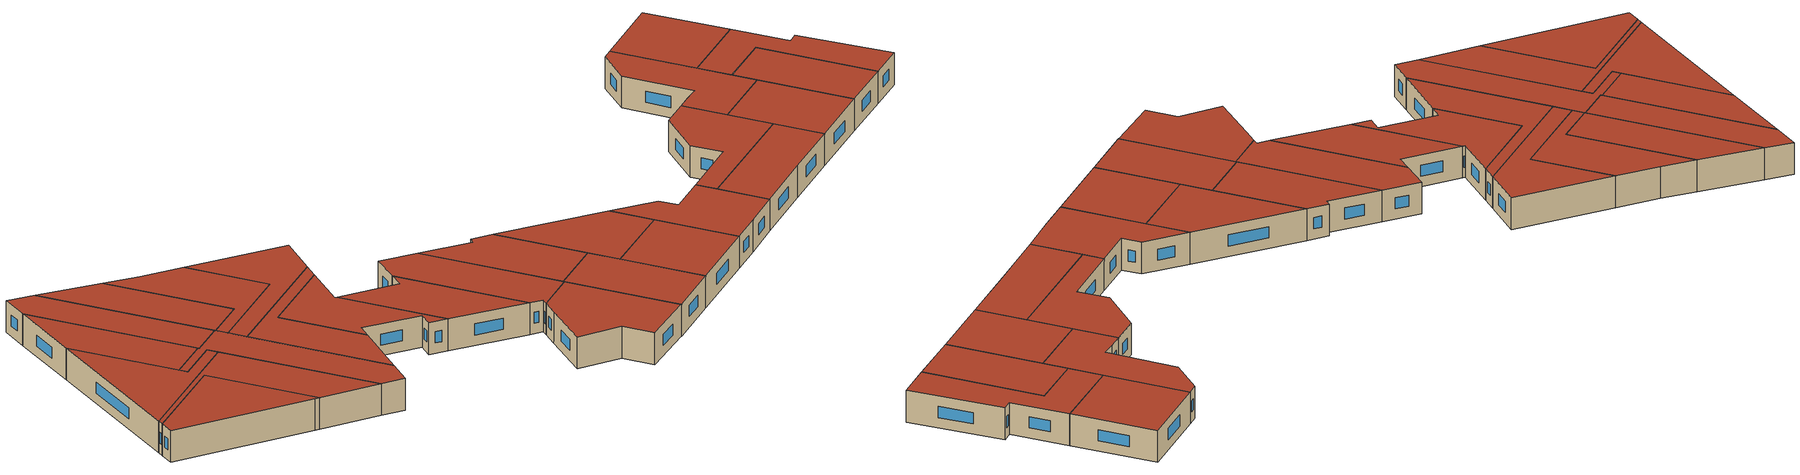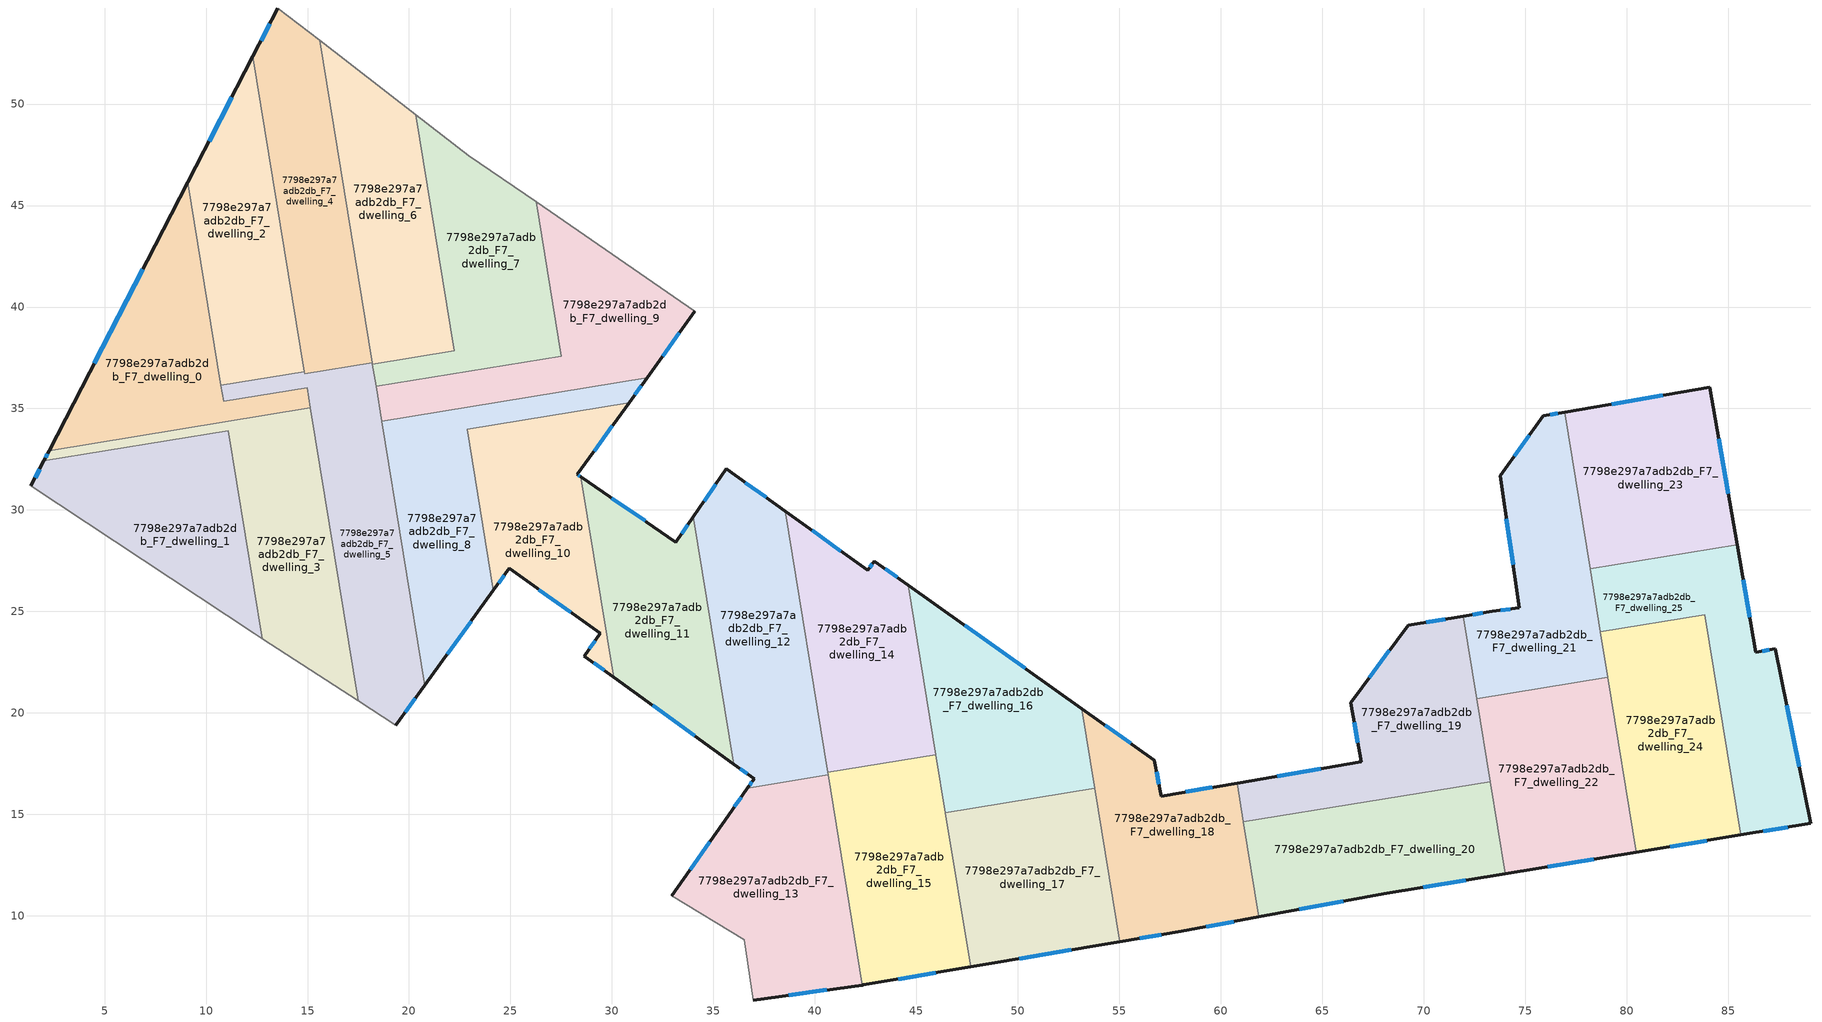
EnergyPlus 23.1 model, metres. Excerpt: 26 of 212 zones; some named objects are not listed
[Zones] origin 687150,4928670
7798e297a7adb2db_F7_dwelling_0
 floor to 7798e297a7adb2db_F6_dwelling_0 (EU_floor_Construction): 9.11,46.15 10.87,35.35 14.98,36.02 15.14,35.03 2.27,32.93 z21
 wall outside (EU_wall_Construction): 9.11,46.15 2.27,32.93 z21:24
 wall to 7798e297a7adb2db_F7_dwelling_5 (EU_wall_Construction): 15.14,35.03 14.98,36.02 10.87,35.35 10.74,36.15 z21:24
 wall to 7798e297a7adb2db_F7_dwelling_3 (EU_wall_Construction): 2.27,32.93 15.14,35.03 z21:24
 wall to 7798e297a7adb2db_F7_dwelling_2 (EU_wall_Construction): 10.74,36.15 9.11,46.15 z21:24
 window (EU_Window_Construction): 6.88,41.85 4.49,37.23 z21.98:23.02
 roof outside (EU_roof_Construction): 15.14,35.03 14.98,36.02 10.87,35.35 9.11,46.15 2.27,32.93 z24
7798e297a7adb2db_F7_dwelling_1
 floor to 7798e297a7adb2db_F6_dwelling_1 (EU_floor_Construction): 11.1,33.9 12.78,23.65 12.4,23.89 1.37,31.19 2,32.41 z21
 wall outside (EU_wall_Construction): 2,32.41 1.37,31.19 z21:24
 wall adiabatic (EU_wall_Construction): 1.37,31.19 12.4,23.89 12.78,23.65 z21:24
 wall to 7798e297a7adb2db_F7_dwelling_3 (EU_wall_Construction): 12.78,23.65 11.1,33.9 2,32.41 z21:24
 window (EU_Window_Construction): 1.8,32.02 1.58,31.59 z21.98:23.02
 roof outside (EU_roof_Construction): 12.78,23.65 11.1,33.9 2,32.41 1.37,31.19 12.4,23.89 z24
7798e297a7adb2db_F7_dwelling_10
 floor to 7798e297a7adb2db_F6_dwelling_10 (EU_floor_Construction): 30.84,35.29 28.29,31.75 28.47,31.63 30.08,21.76 28.63,22.8 29.43,23.91 24.94,27.12 24.16,26.04 22.87,33.99 z21
 wall outside (EU_wall_Construction): 24.16,26.04 24.94,27.12 29.43,23.91 28.63,22.8 30.08,21.76 / 28.47,31.63 28.29,31.75 30.84,35.29 z21:24
 wall to 7798e297a7adb2db_F7_dwelling_8 (EU_wall_Construction): 30.84,35.29 22.87,33.99 24.16,26.04 z21:24
 wall to 7798e297a7adb2db_F7_dwelling_11 (EU_wall_Construction): 30.08,21.76 28.47,31.63 z21:24
 window (EU_Window_Construction): 29.1,22.46 29.61,22.1 / 29.17,23.55 28.89,23.16 / 26.4,26.08 27.97,24.96 / 24.41,26.39 24.69,26.77 / 29.12,32.9 30.01,34.14 / 28.41,31.67 28.35,31.71 z21.98:23.02
 roof outside (EU_roof_Construction): 30.08,21.76 28.47,31.63 28.29,31.75 30.84,35.29 22.87,33.99 24.16,26.04 24.94,27.12 29.43,23.91 28.63,22.8 z24
7798e297a7adb2db_F7_dwelling_11
 floor to 7798e297a7adb2db_F6_dwelling_11 (EU_floor_Construction): 34.02,29.67 36.01,17.48 30.08,21.76 28.47,31.63 33.15,28.41 z21
 wall outside (EU_wall_Construction): 34.02,29.67 33.15,28.41 28.47,31.63 / 30.08,21.76 36.01,17.48 z21:24
 wall to 7798e297a7adb2db_F7_dwelling_12 (EU_wall_Construction): 36.01,17.48 34.02,29.67 z21:24
 window (EU_Window_Construction): 31.63,29.46 29.99,30.58 / 33.74,29.26 33.43,28.82 / 32.01,20.37 34.08,18.87 z21.98:23.02
 roof outside (EU_roof_Construction): 36.01,17.48 34.02,29.67 33.15,28.41 28.47,31.63 30.08,21.76 z24
7798e297a7adb2db_F7_dwelling_12
 floor to 7798e297a7adb2db_F6_dwelling_12 (EU_floor_Construction): 38.54,29.94 40.66,16.94 36.67,16.29 37,16.76 36.01,17.48 34.02,29.67 35.63,32.02 z21
 wall outside (EU_wall_Construction): 38.54,29.94 35.63,32.02 34.02,29.67 / 36.01,17.48 37,16.76 36.67,16.29 z21:24
 wall to 7798e297a7adb2db_F7_dwelling_13 (EU_wall_Construction): 36.67,16.29 40.66,16.94 z21:24
 wall to 7798e297a7adb2db_F7_dwelling_14 (EU_wall_Construction): 40.64,17.06 38.54,29.94 z21:24
 wall to 7798e297a7adb2db_F7_dwelling_15 (EU_wall_Construction): 40.66,16.94 40.64,17.06 z21:24
 window (EU_Window_Construction): 35.11,31.26 34.54,30.44 / 37.59,30.62 36.58,31.35 / 36.9,16.61 36.78,16.45 / 36.33,17.25 36.68,17 z21.98:23.02
 roof outside (EU_roof_Construction): 40.66,16.94 38.54,29.94 35.63,32.02 34.02,29.67 36.01,17.48 37,16.76 36.67,16.29 z24
7798e297a7adb2db_F7_dwelling_13
 floor to 7798e297a7adb2db_F6_dwelling_13 (EU_floor_Construction): 40.66,16.94 42.34,6.59 36.95,5.85 36.51,8.82 32.95,10.98 35.73,14.94 36.67,16.29 z21
 wall outside (EU_wall_Construction): 36.67,16.29 35.73,14.94 32.95,10.98 / 36.95,5.85 42.34,6.59 z21:24
 wall adiabatic (EU_wall_Construction): 32.95,10.98 36.51,8.82 36.95,5.85 z21:24
 wall to 7798e297a7adb2db_F7_dwelling_15 (EU_wall_Construction): 42.34,6.59 40.66,16.94 z21:24
 window (EU_Window_Construction): 34.83,13.66 33.86,12.27 / 36.37,15.85 36.04,15.38 / 38.71,6.09 40.59,6.35 z21.98:23.02
 roof outside (EU_roof_Construction): 42.34,6.59 40.66,16.94 36.67,16.29 35.73,14.94 32.95,10.98 36.51,8.82 36.95,5.85 z24
7798e297a7adb2db_F7_dwelling_14
 floor to 7798e297a7adb2db_F6_dwelling_14 (EU_floor_Construction): 44.6,26.29 45.97,17.93 40.64,17.06 38.54,29.94 42.6,27.02 42.92,27.48 z21
 wall outside (EU_wall_Construction): 44.6,26.29 42.92,27.48 42.6,27.02 38.54,29.94 z21:24
 wall to 7798e297a7adb2db_F7_dwelling_15 (EU_wall_Construction): 40.64,17.06 45.97,17.93 z21:24
 wall to 7798e297a7adb2db_F7_dwelling_16 (EU_wall_Construction): 45.97,17.93 44.6,26.29 z21:24
 window (EU_Window_Construction): 41.28,27.97 39.86,28.99 / 42.82,27.33 42.71,27.17 / 44.06,26.68 43.47,27.09 z21.98:23.02
 roof outside (EU_roof_Construction): 45.97,17.93 44.6,26.29 42.92,27.48 42.6,27.02 38.54,29.94 40.64,17.06 z24
7798e297a7adb2db_F7_dwelling_15
 floor to 7798e297a7adb2db_F6_dwelling_15 (EU_floor_Construction): 45.97,17.93 47.67,7.49 42.39,6.59 42.34,6.59 40.64,17.06 z21
 wall outside (EU_wall_Construction): 42.34,6.59 42.39,6.59 47.67,7.49 z21:24
 wall to 7798e297a7adb2db_F7_dwelling_17 (EU_wall_Construction): 47.67,7.49 46.43,15.08 z21:24
 wall to 7798e297a7adb2db_F7_dwelling_16 (EU_wall_Construction): 46.43,15.08 45.97,17.93 z21:24
 window (EU_Window_Construction): 44.11,6.88 45.95,7.2 z21.98:23.02
 roof outside (EU_roof_Construction): 47.67,7.49 45.97,17.93 40.64,17.06 42.34,6.59 42.39,6.59 z24
7798e297a7adb2db_F7_dwelling_16
 floor to 7798e297a7adb2db_F6_dwelling_16 (EU_floor_Construction): 53.15,20.22 53.79,16.28 46.43,15.08 44.6,26.29 z21
 wall outside (EU_wall_Construction): 53.15,20.22 44.6,26.29 z21:24
 wall to 7798e297a7adb2db_F7_dwelling_17 (EU_wall_Construction): 46.43,15.08 53.79,16.28 z21:24
 wall to 7798e297a7adb2db_F7_dwelling_18 (EU_wall_Construction): 53.79,16.28 53.15,20.22 z21:24
 window (EU_Window_Construction): 50.37,22.19 47.38,24.31 z21.98:23.02
 roof outside (EU_roof_Construction): 53.79,16.28 53.15,20.22 44.6,26.29 46.43,15.08 z24
7798e297a7adb2db_F7_dwelling_17
 floor to 7798e297a7adb2db_F6_dwelling_17 (EU_floor_Construction): 53.79,16.28 55.03,8.73 47.67,7.49 46.43,15.08 z21
 wall outside (EU_wall_Construction): 47.67,7.49 55.03,8.73 z21:24
 wall to 7798e297a7adb2db_F7_dwelling_18 (EU_wall_Construction): 55.03,8.73 53.79,16.28 z21:24
 window (EU_Window_Construction): 50.06,7.89 52.63,8.33 z21.98:23.02
 roof outside (EU_roof_Construction): 55.03,8.73 53.79,16.28 46.43,15.08 47.67,7.49 z24
7798e297a7adb2db_F7_dwelling_18
 floor to 7798e297a7adb2db_F6_dwelling_18 (EU_floor_Construction): 60.8,16.54 61.88,9.95 58.05,9.24 55.03,8.73 53.15,20.22 56.73,17.67 57.06,15.9 z21
 wall outside (EU_wall_Construction): 55.03,8.73 58.05,9.24 61.88,9.95 / 60.8,16.54 57.06,15.9 56.73,17.67 53.15,20.22 z21:24
 wall to 7798e297a7adb2db_F7_dwelling_20 (EU_wall_Construction): 61.88,9.95 61.11,14.63 z21:24
 wall to 7798e297a7adb2db_F7_dwelling_19 (EU_wall_Construction): 61.11,14.63 60.8,16.54 z21:24
 window (EU_Window_Construction): 59.3,9.47 60.63,9.72 / 56.01,8.9 57.07,9.08 / 55.57,18.5 54.32,19.39 / 56.95,16.48 56.84,17.1 / 59.58,16.33 58.28,16.11 z21.98:23.02
 roof outside (EU_roof_Construction): 61.88,9.95 60.8,16.54 57.06,15.9 56.73,17.67 53.15,20.22 55.03,8.73 58.05,9.24 z24
7798e297a7adb2db_F7_dwelling_19
 floor to 7798e297a7adb2db_F6_dwelling_19 (EU_floor_Construction): 71.95,24.77 73.28,16.61 61.11,14.63 60.8,16.54 66.92,17.58 66.4,20.49 69.23,24.32 z21
 wall outside (EU_wall_Construction): 71.95,24.77 69.23,24.32 66.4,20.49 66.92,17.58 60.8,16.54 z21:24
 wall to 7798e297a7adb2db_F7_dwelling_22 (EU_wall_Construction): 73.28,16.61 72.61,20.7 z21:24
 wall to 7798e297a7adb2db_F7_dwelling_20 (EU_wall_Construction): 61.11,14.63 73.28,16.61 z21:24
 wall to 7798e297a7adb2db_F7_dwelling_21 (EU_wall_Construction): 72.61,20.7 71.95,24.77 z21:24
 window (EU_Window_Construction): 71.06,24.62 70.11,24.47 / 64.93,17.24 62.79,16.88 / 66.57,19.55 66.75,18.53 / 68.31,23.08 67.32,21.74 z21.98:23.02
 roof outside (EU_roof_Construction): 73.28,16.61 71.95,24.77 69.23,24.32 66.4,20.49 66.92,17.58 60.8,16.54 61.11,14.63 z24
7798e297a7adb2db_F7_dwelling_2
 floor to 7798e297a7adb2db_F6_dwelling_2 (EU_floor_Construction): 12.31,52.36 14.85,36.82 10.74,36.15 9.11,46.15 z21
 wall outside (EU_wall_Construction): 12.31,52.36 9.11,46.15 z21:24
 wall to 7798e297a7adb2db_F7_dwelling_5 (EU_wall_Construction): 10.74,36.15 14.85,36.82 z21:24
 wall to 7798e297a7adb2db_F7_dwelling_4 (EU_wall_Construction): 14.85,36.82 12.31,52.36 z21:24
 window (EU_Window_Construction): 11.27,50.34 10.15,48.17 z21.98:23.02
 roof outside (EU_roof_Construction): 14.85,36.82 12.31,52.36 9.11,46.15 10.74,36.15 z24
7798e297a7adb2db_F7_dwelling_20
 floor to 7798e297a7adb2db_F6_dwelling_20 (EU_floor_Construction): 73.28,16.61 74.02,12.07 68.03,11.08 61.88,9.95 61.11,14.63 z21
 wall outside (EU_wall_Construction): 61.88,9.95 68.03,11.08 74.02,12.07 z21:24
 wall to 7798e297a7adb2db_F7_dwelling_22 (EU_wall_Construction): 74.02,12.07 73.28,16.61 z21:24
 window (EU_Window_Construction): 63.88,10.32 66.03,10.71 / 69.98,11.4 72.07,11.75 z21.98:23.02
 roof outside (EU_roof_Construction): 74.02,12.07 73.28,16.61 61.11,14.63 61.88,9.95 68.03,11.08 z24
7798e297a7adb2db_F7_dwelling_21
 floor to 7798e297a7adb2db_F6_dwelling_21 (EU_floor_Construction): 76.94,34.82 79.08,21.75 72.61,20.7 71.95,24.77 73.37,25 74.71,25.17 73.76,31.68 75.9,34.64 z21
 wall outside (EU_wall_Construction): 76.94,34.82 75.9,34.64 73.76,31.68 74.71,25.17 73.37,25 71.95,24.77 z21:24
 wall to 7798e297a7adb2db_F7_dwelling_22 (EU_wall_Construction): 72.61,20.7 79.08,21.75 z21:24
 wall to 7798e297a7adb2db_F7_dwelling_23 (EU_wall_Construction): 78.2,27.1 76.94,34.82 z21:24
 wall to 7798e297a7adb2db_F7_dwelling_25 (EU_wall_Construction): 78.71,23.99 78.2,27.1 z21:24
 wall to 7798e297a7adb2db_F7_dwelling_24 (EU_wall_Construction): 79.08,21.75 78.71,23.99 z21:24
 window (EU_Window_Construction): 76.61,34.76 76.24,34.7 / 72.91,24.93 72.41,24.84 / 74.28,25.12 73.81,25.06 / 74.07,29.56 74.4,27.29 / 75.21,33.68 74.46,32.64 z21.98:23.02
 roof outside (EU_roof_Construction): 79.08,21.75 76.94,34.82 75.9,34.64 73.76,31.68 74.71,25.17 73.37,25 71.95,24.77 72.61,20.7 z24
7798e297a7adb2db_F7_dwelling_22
 floor to 7798e297a7adb2db_F6_dwelling_22 (EU_floor_Construction): 79.08,21.75 80.48,13.14 74.02,12.07 72.61,20.7 z21
 wall outside (EU_wall_Construction): 74.02,12.07 80.48,13.14 z21:24
 wall to 7798e297a7adb2db_F7_dwelling_24 (EU_wall_Construction): 80.48,13.14 79.08,21.75 z21:24
 window (EU_Window_Construction): 76.12,12.42 78.38,12.79 z21.98:23.02
 roof outside (EU_roof_Construction): 80.48,13.14 79.08,21.75 72.61,20.7 74.02,12.07 z24
7798e297a7adb2db_F7_dwelling_23
 floor to 7798e297a7adb2db_F6_dwelling_23 (EU_floor_Construction): 84.09,36.04 85.45,28.29 78.2,27.1 76.94,34.82 z21
 wall outside (EU_wall_Construction): 85.45,28.29 84.09,36.04 76.94,34.82 z21:24
 wall to 7798e297a7adb2db_F7_dwelling_25 (EU_wall_Construction): 78.2,27.1 85.45,28.29 z21:24
 window (EU_Window_Construction): 85.01,30.81 84.53,33.52 / 81.77,35.64 79.27,35.22 z21.98:23.02
 roof outside (EU_roof_Construction): 85.45,28.29 84.09,36.04 76.94,34.82 78.2,27.1 z24
7798e297a7adb2db_F7_dwelling_24
 floor to 7798e297a7adb2db_F6_dwelling_24 (EU_floor_Construction): 83.85,24.83 85.62,13.98 80.48,13.14 78.71,23.99 z21
 wall outside (EU_wall_Construction): 80.48,13.14 85.62,13.98 z21:24
 wall to 7798e297a7adb2db_F7_dwelling_25 (EU_wall_Construction): 85.62,13.98 83.85,24.83 78.71,23.99 z21:24
 window (EU_Window_Construction): 82.15,13.41 83.95,13.71 z21.98:23.02
 roof outside (EU_roof_Construction): 85.62,13.98 83.85,24.83 78.71,23.99 80.48,13.14 z24
7798e297a7adb2db_F7_dwelling_25
 floor to 7798e297a7adb2db_F6_dwelling_25 (EU_floor_Construction): 85.45,28.29 86.37,22.98 87.33,23.17 89.06,14.55 85.62,13.98 83.85,24.83 78.71,23.99 78.2,27.1 z21
 wall outside (EU_wall_Construction): 85.62,13.98 89.06,14.55 87.33,23.17 86.37,22.98 85.45,28.29 z21:24
 window (EU_Window_Construction): 86.74,14.17 87.94,14.37 / 86.07,24.71 85.75,26.56 / 87.02,23.11 86.68,23.04 / 88.5,17.36 87.89,20.37 z21.98:23.02
 roof outside (EU_roof_Construction): 89.06,14.55 87.33,23.17 86.37,22.98 85.45,28.29 78.2,27.1 78.71,23.99 83.85,24.83 85.62,13.98 z24
7798e297a7adb2db_F7_dwelling_3
 floor to 7798e297a7adb2db_F6_dwelling_3 (EU_floor_Construction): 15.14,35.03 17.49,20.6 12.78,23.65 11.1,33.9 2,32.41 2.27,32.93 z21
 wall outside (EU_wall_Construction): 2.27,32.93 2,32.41 z21:24
 wall adiabatic (EU_wall_Construction): 12.78,23.65 17.49,20.6 z21:24
 wall to 7798e297a7adb2db_F7_dwelling_5 (EU_wall_Construction): 17.49,20.6 15.14,35.03 z21:24
 window (EU_Window_Construction): 2.18,32.76 2.09,32.58 z21.98:23.02
 roof outside (EU_roof_Construction): 17.49,20.6 15.14,35.03 2.27,32.93 2,32.41 11.1,33.9 12.78,23.65 z24
7798e297a7adb2db_F7_dwelling_4
 floor to 7798e297a7adb2db_F6_dwelling_4 (EU_floor_Construction): 15.6,53.14 18.19,37.24 14.87,36.7 12.31,52.36 13.54,54.73 z21
 wall outside (EU_wall_Construction): 13.54,54.73 12.31,52.36 z21:24
 wall adiabatic (EU_wall_Construction): 15.6,53.14 13.54,54.73 z21:24
 wall to 7798e297a7adb2db_F7_dwelling_5 (EU_wall_Construction): 14.85,36.82 14.87,36.7 18.19,37.24 z21:24
 wall to 7798e297a7adb2db_F7_dwelling_6 (EU_wall_Construction): 18.19,37.24 15.6,53.14 z21:24
 window (EU_Window_Construction): 13.14,53.96 12.71,53.13 z21.98:23.02
 roof outside (EU_roof_Construction): 18.19,37.24 15.6,53.14 13.54,54.73 12.31,52.36 14.87,36.7 z24
7798e297a7adb2db_F7_dwelling_5
 floor to 7798e297a7adb2db_F6_dwelling_5 (EU_floor_Construction): 18.19,37.24 20.78,21.36 19.35,19.39 17.49,20.6 14.98,36.02 10.87,35.35 10.74,36.15 14.85,36.82 14.87,36.7 z21
 wall outside (EU_wall_Construction): 19.35,19.39 20.78,21.36 z21:24
 wall adiabatic (EU_wall_Construction): 17.49,20.6 19.35,19.39 z21:24
 wall to 7798e297a7adb2db_F7_dwelling_8 (EU_wall_Construction): 20.78,21.36 18.66,34.38 z21:24
 wall to 7798e297a7adb2db_F7_dwelling_7 (EU_wall_Construction): 18.38,36.08 18.2,37.18 z21:24
 wall to 7798e297a7adb2db_F7_dwelling_9 (EU_wall_Construction): 18.65,34.38 18.38,36.08 z21:24
 wall to 7798e297a7adb2db_F7_dwelling_6 (EU_wall_Construction): 18.2,37.18 18.19,37.24 z21:24
 window (EU_Window_Construction): 19.82,20.03 20.31,20.72 z21.98:23.02
 roof outside (EU_roof_Construction): 19.35,19.39 20.78,21.36 18.19,37.24 14.87,36.7 14.85,36.82 10.74,36.15 10.87,35.35 14.98,36.02 17.49,20.6 z24
7798e297a7adb2db_F7_dwelling_6
 floor to 7798e297a7adb2db_F6_dwelling_6 (EU_floor_Construction): 20.34,49.47 22.24,37.84 18.2,37.18 15.6,53.14 z21
 wall to 7798e297a7adb2db_F7_dwelling_7 (EU_wall_Construction): 18.2,37.18 22.24,37.84 20.34,49.47 z21:24
 wall adiabatic (EU_wall_Construction): 20.34,49.47 15.6,53.14 z21:24
 roof outside (EU_roof_Construction): 22.24,37.84 20.34,49.47 15.6,53.14 18.2,37.18 z24
7798e297a7adb2db_F7_dwelling_7
 floor to 7798e297a7adb2db_F6_dwelling_7 (EU_floor_Construction): 26.26,45.17 27.5,37.57 18.38,36.08 18.2,37.18 22.24,37.84 20.34,49.47 22.95,47.45 z21
 wall adiabatic (EU_wall_Construction): 26.26,45.17 22.95,47.45 20.34,49.47 z21:24
 wall to 7798e297a7adb2db_F7_dwelling_9 (EU_wall_Construction): 18.38,36.08 27.5,37.57 26.26,45.17 z21:24
 roof outside (EU_roof_Construction): 27.5,37.57 26.26,45.17 22.95,47.45 20.34,49.47 22.24,37.84 18.2,37.18 18.38,36.08 z24
7798e297a7adb2db_F7_dwelling_8
 floor to 7798e297a7adb2db_F6_dwelling_8 (EU_floor_Construction): 31.73,36.51 30.84,35.29 22.87,33.99 24.16,26.04 20.78,21.36 18.66,34.38 z21
 wall outside (EU_wall_Construction): 20.78,21.36 24.16,26.04 / 30.84,35.29 31.73,36.51 z21:24
 wall to 7798e297a7adb2db_F7_dwelling_9 (EU_wall_Construction): 31.73,36.51 18.66,34.38 z21:24
 window (EU_Window_Construction): 21.88,22.89 23.06,24.52 / 31.13,35.69 31.44,36.11 z21.98:23.02
 roof outside (EU_roof_Construction): 24.16,26.04 22.87,33.99 30.84,35.29 31.73,36.51 18.66,34.38 20.78,21.36 z24
7798e297a7adb2db_F7_dwelling_9
 floor to 7798e297a7adb2db_F6_dwelling_9 (EU_floor_Construction): 34.09,39.78 31.73,36.51 18.66,34.38 18.38,36.08 27.5,37.57 26.26,45.17 z21
 wall outside (EU_wall_Construction): 31.73,36.51 34.09,39.78 z21:24
 wall adiabatic (EU_wall_Construction): 34.09,39.78 26.26,45.17 z21:24
 window (EU_Window_Construction): 32.5,37.58 33.32,38.72 z21.98:23.02
 roof outside (EU_roof_Construction): 31.73,36.51 34.09,39.78 26.26,45.17 27.5,37.57 18.38,36.08 18.66,34.38 z24
[Building]
EU S2 Campaign: North Axis=0; Terrain=City; Solar Distribution=FullExterior
[Site:Location]
Bologna: Latitude=44.5; Longitude=11.25; Time Zone=1; Elevation=37
[SizingPeriod:WeatherFileDays]
AnnualSizingPeriod: Begin Month=1; Begin Day of Month=1; End Month=12; End Day of Month=31; Day of Week for Start Day=Monday; Use Weather File Daylight Saving Period=No; Use Weather File Rain and Snow Indicators=No
[MATERIAL]
EU_InternalMass_Material: Roughness=MediumRough; Thickness=0.1; Conductivity=1; Density=1800; Specific Heat=900; Thermal Absorptance=0.9; Solar Absorptance=0.7; Visible Absorptance=0.7
[MATERIAL:NOMASS] Roughness=MediumRough; Thermal Absorptance=0.9; Solar Absorptance=0.7; Visible Absorptance=0.7
Name | Thermal Resistance
EU_wall_NoMass | 0.905828
EU_roof_NoMass | 0.37593
EU_floor_NoMass | 0.67114
[WINDOWMATERIAL:SIMPLEGLAZINGSYSTEM]
EU_Window_SimpleGlazing: UFactor=4.52486; Solar Heat Gain Coefficient=0.85; Visible Transmittance=0.85
[CONSTRUCTION]
EU_wall_Construction: EU_wall_NoMass
EU_roof_Construction: EU_roof_NoMass
EU_floor_Construction: EU_floor_NoMass
EU_Window_Construction: EU_Window_SimpleGlazing
EU_InternalMass_Construction: EU_InternalMass_Material
[ZONE] Type=1; Multiplier=1; Ceiling Height=autocalculate; Floor Area=autocalculate; Part of Total Floor Area=Yes
Name | Volume
7798e297a7adb2db_F7_dwelling_0 | 171.705
7798e297a7adb2db_F7_dwelling_1 | 171.684
7798e297a7adb2db_F7_dwelling_10 | 154.889
7798e297a7adb2db_F7_dwelling_11 | 160.055
7798e297a7adb2db_F7_dwelling_12 | 194.332
7798e297a7adb2db_F7_dwelling_13 | 194.312
7798e297a7adb2db_F7_dwelling_14 | 171.704
7798e297a7adb2db_F7_dwelling_15 | 171.732
7798e297a7adb2db_F7_dwelling_16 | 171.686
7798e297a7adb2db_F7_dwelling_17 | 171.685
7798e297a7adb2db_F7_dwelling_18; 7798e297a7adb2db_F7_dwelling_6 | 171.702
7798e297a7adb2db_F7_dwelling_19 | 171.669
7798e297a7adb2db_F7_dwelling_2 | 161.619
7798e297a7adb2db_F7_dwelling_20; 7798e297a7adb2db_F7_dwelling_25 | 171.698
7798e297a7adb2db_F7_dwelling_21 | 171.691
7798e297a7adb2db_F7_dwelling_22 | 171.687
7798e297a7adb2db_F7_dwelling_23 | 171.689
7798e297a7adb2db_F7_dwelling_24 | 171.694
7798e297a7adb2db_F7_dwelling_3 | 171.69
7798e297a7adb2db_F7_dwelling_4 | 171.712
7798e297a7adb2db_F7_dwelling_5 | 181.769
7798e297a7adb2db_F7_dwelling_7 | 171.71
7798e297a7adb2db_F7_dwelling_8 | 164.506
7798e297a7adb2db_F7_dwelling_9 | 162.031
[INTERNALMASS] Construction=EU_InternalMass_Construction
Name | Zone or ZoneList | Surface Area
7798e297a7adb2db_F7_dwelling_0_EU_InternalMass | 7798e297a7adb2db_F7_dwelling_0 | 57.2343
7798e297a7adb2db_F7_dwelling_1_EU_InternalMass | 7798e297a7adb2db_F7_dwelling_1 | 57.2261
7798e297a7adb2db_F7_dwelling_2_EU_InternalMass | 7798e297a7adb2db_F7_dwelling_2 | 53.875
7798e297a7adb2db_F7_dwelling_3_EU_InternalMass | 7798e297a7adb2db_F7_dwelling_3 | 57.2297
7798e297a7adb2db_F7_dwelling_4_EU_InternalMass | 7798e297a7adb2db_F7_dwelling_4 | 57.2371
7798e297a7adb2db_F7_dwelling_5_EU_InternalMass | 7798e297a7adb2db_F7_dwelling_5 | 60.5898
7798e297a7adb2db_F7_dwelling_6_EU_InternalMass | 7798e297a7adb2db_F7_dwelling_6 | 57.2334
7798e297a7adb2db_F7_dwelling_7_EU_InternalMass | 7798e297a7adb2db_F7_dwelling_7 | 57.2359
7798e297a7adb2db_F7_dwelling_8_EU_InternalMass | 7798e297a7adb2db_F7_dwelling_8 | 54.8328
7798e297a7adb2db_F7_dwelling_9_EU_InternalMass | 7798e297a7adb2db_F7_dwelling_9 | 54.0142
7798e297a7adb2db_F7_dwelling_10_EU_InternalMass | 7798e297a7adb2db_F7_dwelling_10 | 51.6323
7798e297a7adb2db_F7_dwelling_11_EU_InternalMass | 7798e297a7adb2db_F7_dwelling_11 | 53.3518
7798e297a7adb2db_F7_dwelling_12_EU_InternalMass | 7798e297a7adb2db_F7_dwelling_12 | 64.7769
7798e297a7adb2db_F7_dwelling_13_EU_InternalMass | 7798e297a7adb2db_F7_dwelling_13 | 64.7711
7798e297a7adb2db_F7_dwelling_14_EU_InternalMass | 7798e297a7adb2db_F7_dwelling_14 | 57.2332
7798e297a7adb2db_F7_dwelling_15_EU_InternalMass | 7798e297a7adb2db_F7_dwelling_15 | 57.2431
7798e297a7adb2db_F7_dwelling_16_EU_InternalMass | 7798e297a7adb2db_F7_dwelling_16 | 57.229
7798e297a7adb2db_F7_dwelling_17_EU_InternalMass | 7798e297a7adb2db_F7_dwelling_17 | 57.2294
7798e297a7adb2db_F7_dwelling_18_EU_InternalMass | 7798e297a7adb2db_F7_dwelling_18 | 57.234
7798e297a7adb2db_F7_dwelling_19_EU_InternalMass | 7798e297a7adb2db_F7_dwelling_19 | 57.2222
7798e297a7adb2db_F7_dwelling_20_EU_InternalMass | 7798e297a7adb2db_F7_dwelling_20 | 57.2316
7798e297a7adb2db_F7_dwelling_21_EU_InternalMass | 7798e297a7adb2db_F7_dwelling_21 | 57.2338
7798e297a7adb2db_F7_dwelling_22_EU_InternalMass | 7798e297a7adb2db_F7_dwelling_22 | 57.2297
7798e297a7adb2db_F7_dwelling_23_EU_InternalMass | 7798e297a7adb2db_F7_dwelling_23 | 57.2315
7798e297a7adb2db_F7_dwelling_24_EU_InternalMass | 7798e297a7adb2db_F7_dwelling_24 | 57.2332
7798e297a7adb2db_F7_dwelling_25_EU_InternalMass | 7798e297a7adb2db_F7_dwelling_25 | 57.2322
[OTHEREQUIPMENT] Fuel Type=Electricity; Design Level Calculation Method=Watts/Area; Power per Zone Floor Area=1; Fraction Latent=0; Fraction Radiant=0; Fraction Lost=0; Carbon Dioxide Generation Rate=0; EndUse Subcategory=EU_Step8_InternalGains
Name | Zone or ZoneList or Space or SpaceList | Schedule
EU_Step8_InternalGain_7798e297a7adb2db_F7_dwelling_0_f000 | 7798e297a7adb2db_F7_dwelling_0 | EU_Step8_GainSchedule_7798e297a7adb2db_F7_dwelling_0_f000
EU_Step8_InternalGain_7798e297a7adb2db_F7_dwelling_1_f000 | 7798e297a7adb2db_F7_dwelling_1 | EU_Step8_GainSchedule_7798e297a7adb2db_F7_dwelling_1_f000
EU_Step8_InternalGain_7798e297a7adb2db_F7_dwelling_2_f000 | 7798e297a7adb2db_F7_dwelling_2 | EU_Step8_GainSchedule_7798e297a7adb2db_F7_dwelling_2_f000
EU_Step8_InternalGain_7798e297a7adb2db_F7_dwelling_3_f000 | 7798e297a7adb2db_F7_dwelling_3 | EU_Step8_GainSchedule_7798e297a7adb2db_F7_dwelling_3_f000
EU_Step8_InternalGain_7798e297a7adb2db_F7_dwelling_4_f000 | 7798e297a7adb2db_F7_dwelling_4 | EU_Step8_GainSchedule_7798e297a7adb2db_F7_dwelling_4_f000
EU_Step8_InternalGain_7798e297a7adb2db_F7_dwelling_5_f000 | 7798e297a7adb2db_F7_dwelling_5 | EU_Step8_GainSchedule_7798e297a7adb2db_F7_dwelling_5_f000
EU_Step8_InternalGain_7798e297a7adb2db_F7_dwelling_6_f000 | 7798e297a7adb2db_F7_dwelling_6 | EU_Step8_GainSchedule_7798e297a7adb2db_F7_dwelling_6_f000
EU_Step8_InternalGain_7798e297a7adb2db_F7_dwelling_7_f000 | 7798e297a7adb2db_F7_dwelling_7 | EU_Step8_GainSchedule_7798e297a7adb2db_F7_dwelling_7_f000
EU_Step8_InternalGain_7798e297a7adb2db_F7_dwelling_8_f000 | 7798e297a7adb2db_F7_dwelling_8 | EU_Step8_GainSchedule_7798e297a7adb2db_F7_dwelling_8_f000
EU_Step8_InternalGain_7798e297a7adb2db_F7_dwelling_9_f000 | 7798e297a7adb2db_F7_dwelling_9 | EU_Step8_GainSchedule_7798e297a7adb2db_F7_dwelling_9_f000
EU_Step8_InternalGain_7798e297a7adb2db_F7_dwelling_10_f000 | 7798e297a7adb2db_F7_dwelling_10 | EU_Step8_GainSchedule_7798e297a7adb2db_F7_dwelling_10_f000
EU_Step8_InternalGain_7798e297a7adb2db_F7_dwelling_11_f000 | 7798e297a7adb2db_F7_dwelling_11 | EU_Step8_GainSchedule_7798e297a7adb2db_F7_dwelling_11_f000
EU_Step8_InternalGain_7798e297a7adb2db_F7_dwelling_12_f000 | 7798e297a7adb2db_F7_dwelling_12 | EU_Step8_GainSchedule_7798e297a7adb2db_F7_dwelling_12_f000
EU_Step8_InternalGain_7798e297a7adb2db_F7_dwelling_13_f000 | 7798e297a7adb2db_F7_dwelling_13 | EU_Step8_GainSchedule_7798e297a7adb2db_F7_dwelling_13_f000
EU_Step8_InternalGain_7798e297a7adb2db_F7_dwelling_14_f000 | 7798e297a7adb2db_F7_dwelling_14 | EU_Step8_GainSchedule_7798e297a7adb2db_F7_dwelling_14_f000
EU_Step8_InternalGain_7798e297a7adb2db_F7_dwelling_15_f000 | 7798e297a7adb2db_F7_dwelling_15 | EU_Step8_GainSchedule_7798e297a7adb2db_F7_dwelling_15_f000
EU_Step8_InternalGain_7798e297a7adb2db_F7_dwelling_16_f000 | 7798e297a7adb2db_F7_dwelling_16 | EU_Step8_GainSchedule_7798e297a7adb2db_F7_dwelling_16_f000
EU_Step8_InternalGain_7798e297a7adb2db_F7_dwelling_17_f000 | 7798e297a7adb2db_F7_dwelling_17 | EU_Step8_GainSchedule_7798e297a7adb2db_F7_dwelling_17_f000
EU_Step8_InternalGain_7798e297a7adb2db_F7_dwelling_18_f000 | 7798e297a7adb2db_F7_dwelling_18 | EU_Step8_GainSchedule_7798e297a7adb2db_F7_dwelling_18_f000
EU_Step8_InternalGain_7798e297a7adb2db_F7_dwelling_19_f000 | 7798e297a7adb2db_F7_dwelling_19 | EU_Step8_GainSchedule_7798e297a7adb2db_F7_dwelling_19_f000
EU_Step8_InternalGain_7798e297a7adb2db_F7_dwelling_20_f000 | 7798e297a7adb2db_F7_dwelling_20 | EU_Step8_GainSchedule_7798e297a7adb2db_F7_dwelling_20_f000
EU_Step8_InternalGain_7798e297a7adb2db_F7_dwelling_21_f000 | 7798e297a7adb2db_F7_dwelling_21 | EU_Step8_GainSchedule_7798e297a7adb2db_F7_dwelling_21_f000
EU_Step8_InternalGain_7798e297a7adb2db_F7_dwelling_22_f000 | 7798e297a7adb2db_F7_dwelling_22 | EU_Step8_GainSchedule_7798e297a7adb2db_F7_dwelling_22_f000
EU_Step8_InternalGain_7798e297a7adb2db_F7_dwelling_23_f000 | 7798e297a7adb2db_F7_dwelling_23 | EU_Step8_GainSchedule_7798e297a7adb2db_F7_dwelling_23_f000
EU_Step8_InternalGain_7798e297a7adb2db_F7_dwelling_24_f000 | 7798e297a7adb2db_F7_dwelling_24 | EU_Step8_GainSchedule_7798e297a7adb2db_F7_dwelling_24_f000
EU_Step8_InternalGain_7798e297a7adb2db_F7_dwelling_25_f000 | 7798e297a7adb2db_F7_dwelling_25 | EU_Step8_GainSchedule_7798e297a7adb2db_F7_dwelling_25_f000
[ZONEVENTILATION:DESIGNFLOWRATE] Schedule=EU_AlwaysOn; Design Flow Rate Calculation Method=AirChanges/Hour; Air Changes per Hour=0.73129; Ventilation Type=Natural; Fan Pressure Rise=0; Fan Total Efficiency=1; Constant Term Coefficient=1; Temperature Term Coefficient=0; Velocity Term Coefficient=0; Velocity Squared Term Coefficient=0; Minimum Indoor Temperature=-100; Maximum Indoor Temperature=100; Delta Temperature=-100; Minimum Outdoor Temperature=-100; Maximum Outdoor Temperature=100; Maximum Wind Speed=40
Name | Zone or ZoneList or Space or SpaceList
EU_ConstantAir_7798e297a7adb2db_F7_dwelling_0 | 7798e297a7adb2db_F7_dwelling_0
EU_ConstantAir_7798e297a7adb2db_F7_dwelling_1 | 7798e297a7adb2db_F7_dwelling_1
EU_ConstantAir_7798e297a7adb2db_F7_dwelling_2 | 7798e297a7adb2db_F7_dwelling_2
EU_ConstantAir_7798e297a7adb2db_F7_dwelling_3 | 7798e297a7adb2db_F7_dwelling_3
EU_ConstantAir_7798e297a7adb2db_F7_dwelling_4 | 7798e297a7adb2db_F7_dwelling_4
EU_ConstantAir_7798e297a7adb2db_F7_dwelling_5 | 7798e297a7adb2db_F7_dwelling_5
EU_ConstantAir_7798e297a7adb2db_F7_dwelling_6 | 7798e297a7adb2db_F7_dwelling_6
EU_ConstantAir_7798e297a7adb2db_F7_dwelling_7 | 7798e297a7adb2db_F7_dwelling_7
EU_ConstantAir_7798e297a7adb2db_F7_dwelling_8 | 7798e297a7adb2db_F7_dwelling_8
EU_ConstantAir_7798e297a7adb2db_F7_dwelling_9 | 7798e297a7adb2db_F7_dwelling_9
EU_ConstantAir_7798e297a7adb2db_F7_dwelling_10 | 7798e297a7adb2db_F7_dwelling_10
EU_ConstantAir_7798e297a7adb2db_F7_dwelling_11 | 7798e297a7adb2db_F7_dwelling_11
EU_ConstantAir_7798e297a7adb2db_F7_dwelling_12 | 7798e297a7adb2db_F7_dwelling_12
EU_ConstantAir_7798e297a7adb2db_F7_dwelling_13 | 7798e297a7adb2db_F7_dwelling_13
EU_ConstantAir_7798e297a7adb2db_F7_dwelling_14 | 7798e297a7adb2db_F7_dwelling_14
EU_ConstantAir_7798e297a7adb2db_F7_dwelling_15 | 7798e297a7adb2db_F7_dwelling_15
EU_ConstantAir_7798e297a7adb2db_F7_dwelling_16 | 7798e297a7adb2db_F7_dwelling_16
EU_ConstantAir_7798e297a7adb2db_F7_dwelling_17 | 7798e297a7adb2db_F7_dwelling_17
EU_ConstantAir_7798e297a7adb2db_F7_dwelling_18 | 7798e297a7adb2db_F7_dwelling_18
EU_ConstantAir_7798e297a7adb2db_F7_dwelling_19 | 7798e297a7adb2db_F7_dwelling_19
EU_ConstantAir_7798e297a7adb2db_F7_dwelling_20 | 7798e297a7adb2db_F7_dwelling_20
EU_ConstantAir_7798e297a7adb2db_F7_dwelling_21 | 7798e297a7adb2db_F7_dwelling_21
EU_ConstantAir_7798e297a7adb2db_F7_dwelling_22 | 7798e297a7adb2db_F7_dwelling_22
EU_ConstantAir_7798e297a7adb2db_F7_dwelling_23 | 7798e297a7adb2db_F7_dwelling_23
EU_ConstantAir_7798e297a7adb2db_F7_dwelling_24 | 7798e297a7adb2db_F7_dwelling_24
EU_ConstantAir_7798e297a7adb2db_F7_dwelling_25 | 7798e297a7adb2db_F7_dwelling_25
[HVACTEMPLATE:ZONE:IDEALLOADSAIRSYSTEM] System Availability Schedule=EU_AlwaysOn; Maximum Heating Supply Air Temperature=50; Minimum Cooling Supply Air Temperature=13; Maximum Heating Supply Air Humidity Ratio=0.0156; Minimum Cooling Supply Air Humidity Ratio=0.0077; Heating Limit=NoLimit; Cooling Limit=NoLimit; Heating Availability Schedule=EU_AlwaysOn; Cooling Availability Schedule=EU_CoolingOff; Dehumidification Control Type=ConstantSensibleHeatRatio; Cooling Sensible Heat Ratio=0.7; Dehumidification Setpoint=60; Humidification Control Type=None; Humidification Setpoint=30; Outdoor Air Method=None; Outdoor Air Flow Rate per Person=0.00944; Outdoor Air Flow Rate per Zone Floor Area=0; Outdoor Air Flow Rate per Zone=0; Demand Controlled Ventilation Type=None; Outdoor Air Economizer Type=NoEconomizer; Heat Recovery Type=None; Sensible Heat Recovery Effectiveness=0.7; Latent Heat Recovery Effectiveness=0.65
Name | Template Thermostat
7798e297a7adb2db_F7_dwelling_0 | EU_HeatOnly_7798e297a7adb2db_F7_dwelling_0
7798e297a7adb2db_F7_dwelling_1 | EU_HeatOnly_7798e297a7adb2db_F7_dwelling_1
7798e297a7adb2db_F7_dwelling_2 | EU_HeatOnly_7798e297a7adb2db_F7_dwelling_2
7798e297a7adb2db_F7_dwelling_3 | EU_HeatOnly_7798e297a7adb2db_F7_dwelling_3
7798e297a7adb2db_F7_dwelling_4 | EU_HeatOnly_7798e297a7adb2db_F7_dwelling_4
7798e297a7adb2db_F7_dwelling_5 | EU_HeatOnly_7798e297a7adb2db_F7_dwelling_5
7798e297a7adb2db_F7_dwelling_6 | EU_HeatOnly_7798e297a7adb2db_F7_dwelling_6
7798e297a7adb2db_F7_dwelling_7 | EU_HeatOnly_7798e297a7adb2db_F7_dwelling_7
7798e297a7adb2db_F7_dwelling_8 | EU_HeatOnly_7798e297a7adb2db_F7_dwelling_8
7798e297a7adb2db_F7_dwelling_9 | EU_HeatOnly_7798e297a7adb2db_F7_dwelling_9
7798e297a7adb2db_F7_dwelling_10 | EU_HeatOnly_7798e297a7adb2db_F7_dwelling_10
7798e297a7adb2db_F7_dwelling_11 | EU_HeatOnly_7798e297a7adb2db_F7_dwelling_11
7798e297a7adb2db_F7_dwelling_12 | EU_HeatOnly_7798e297a7adb2db_F7_dwelling_12
7798e297a7adb2db_F7_dwelling_13 | EU_HeatOnly_7798e297a7adb2db_F7_dwelling_13
7798e297a7adb2db_F7_dwelling_14 | EU_HeatOnly_7798e297a7adb2db_F7_dwelling_14
7798e297a7adb2db_F7_dwelling_15 | EU_HeatOnly_7798e297a7adb2db_F7_dwelling_15
7798e297a7adb2db_F7_dwelling_16 | EU_HeatOnly_7798e297a7adb2db_F7_dwelling_16
7798e297a7adb2db_F7_dwelling_17 | EU_HeatOnly_7798e297a7adb2db_F7_dwelling_17
7798e297a7adb2db_F7_dwelling_18 | EU_HeatOnly_7798e297a7adb2db_F7_dwelling_18
7798e297a7adb2db_F7_dwelling_19 | EU_HeatOnly_7798e297a7adb2db_F7_dwelling_19
7798e297a7adb2db_F7_dwelling_20 | EU_HeatOnly_7798e297a7adb2db_F7_dwelling_20
7798e297a7adb2db_F7_dwelling_21 | EU_HeatOnly_7798e297a7adb2db_F7_dwelling_21
7798e297a7adb2db_F7_dwelling_22 | EU_HeatOnly_7798e297a7adb2db_F7_dwelling_22
7798e297a7adb2db_F7_dwelling_23 | EU_HeatOnly_7798e297a7adb2db_F7_dwelling_23
7798e297a7adb2db_F7_dwelling_24 | EU_HeatOnly_7798e297a7adb2db_F7_dwelling_24
7798e297a7adb2db_F7_dwelling_25 | EU_HeatOnly_7798e297a7adb2db_F7_dwelling_25
[SIZING:ZONE] Zone Cooling Design Supply Air Temperature Input Method=SupplyAirTemperature; Zone Cooling Design Supply Air Temperature=13; Zone Heating Design Supply Air Temperature Input Method=SupplyAirTemperature; Zone Heating Design Supply Air Temperature=50; Zone Cooling Design Supply Air Humidity Ratio=0.008; Zone Heating Design Supply Air Humidity Ratio=0.008; Cooling Design Air Flow Method=DesignDay; Cooling Design Air Flow Rate=0; Cooling Minimum Air Flow per Zone Floor Area=0.000762; Cooling Minimum Air Flow=0; Cooling Minimum Air Flow Fraction=0.2; Heating Design Air Flow Method=DesignDay; Heating Design Air Flow Rate=0; Heating Maximum Air Flow per Zone Floor Area=0.002032; Heating Maximum Air Flow=0.141576; Heating Maximum Air Flow Fraction=0.3; Account for Dedicated Outdoor Air System=No; Dedicated Outdoor Air System Control Strategy=NeutralSupplyAir; Dedicated Outdoor Air Low Setpoint Temperature for Design=autosize; Dedicated Outdoor Air High Setpoint Temperature for Design=autosize; Zone Load Sizing Method=Sensible Load Only No Latent Load; Zone Latent Cooling Design Supply Air Humidity Ratio Input Method=HumidityRatioDifference; Zone Cooling Design Supply Air Humidity Ratio Difference=0.005; Zone Latent Heating Design Supply Air Humidity Ratio Input Method=HumidityRatioDifference; Zone Humidification Design Supply Air Humidity Ratio Difference=0.005
7798e297a7adb2db_F7_dwelling_0; 7798e297a7adb2db_F7_dwelling_1; 7798e297a7adb2db_F7_dwelling_2; 7798e297a7adb2db_F7_dwelling_3; 7798e297a7adb2db_F7_dwelling_4; 7798e297a7adb2db_F7_dwelling_5; 7798e297a7adb2db_F7_dwelling_6; 7798e297a7adb2db_F7_dwelling_7; 7798e297a7adb2db_F7_dwelling_8; 7798e297a7adb2db_F7_dwelling_9; 7798e297a7adb2db_F7_dwelling_10; 7798e297a7adb2db_F7_dwelling_11; 7798e297a7adb2db_F7_dwelling_12; 7798e297a7adb2db_F7_dwelling_13; 7798e297a7adb2db_F7_dwelling_14; 7798e297a7adb2db_F7_dwelling_15; 7798e297a7adb2db_F7_dwelling_16; 7798e297a7adb2db_F7_dwelling_17; 7798e297a7adb2db_F7_dwelling_18; 7798e297a7adb2db_F7_dwelling_19; 7798e297a7adb2db_F7_dwelling_20; 7798e297a7adb2db_F7_dwelling_21; 7798e297a7adb2db_F7_dwelling_22; 7798e297a7adb2db_F7_dwelling_23; 7798e297a7adb2db_F7_dwelling_24; 7798e297a7adb2db_F7_dwelling_25
[SCHEDULE:CONSTANT]
Name | Hourly Value
EU_AlwaysOn | 1
EU_CoolingOff | 0
[SCHEDULE:FILE] Column Number=1; Rows to Skip at Top=0; Number of Hours of Data=8760; Column Separator=Comma; Interpolate to Timestep=No; Minutes per Item=60; Adjust Schedule for Daylight Savings=Yes
Name | File
EU_Step8_GainSchedule_7798e297a7adb2db_F7_dwelling_0_f000 | ../../schedules/7798e297a7adb2db/7798e297a7adb2db_F7_dwelling_0_f000_gain.csv
EU_Step8_GainSchedule_7798e297a7adb2db_F7_dwelling_1_f000 | ../../schedules/7798e297a7adb2db/7798e297a7adb2db_F7_dwelling_1_f000_gain.csv
EU_Step8_GainSchedule_7798e297a7adb2db_F7_dwelling_2_f000 | ../../schedules/7798e297a7adb2db/7798e297a7adb2db_F7_dwelling_2_f000_gain.csv
EU_Step8_GainSchedule_7798e297a7adb2db_F7_dwelling_3_f000 | ../../schedules/7798e297a7adb2db/7798e297a7adb2db_F7_dwelling_3_f000_gain.csv
EU_Step8_GainSchedule_7798e297a7adb2db_F7_dwelling_4_f000 | ../../schedules/7798e297a7adb2db/7798e297a7adb2db_F7_dwelling_4_f000_gain.csv
EU_Step8_GainSchedule_7798e297a7adb2db_F7_dwelling_5_f000 | ../../schedules/7798e297a7adb2db/7798e297a7adb2db_F7_dwelling_5_f000_gain.csv
EU_Step8_GainSchedule_7798e297a7adb2db_F7_dwelling_6_f000 | ../../schedules/7798e297a7adb2db/7798e297a7adb2db_F7_dwelling_6_f000_gain.csv
EU_Step8_GainSchedule_7798e297a7adb2db_F7_dwelling_7_f000 | ../../schedules/7798e297a7adb2db/7798e297a7adb2db_F7_dwelling_7_f000_gain.csv
EU_Step8_GainSchedule_7798e297a7adb2db_F7_dwelling_8_f000 | ../../schedules/7798e297a7adb2db/7798e297a7adb2db_F7_dwelling_8_f000_gain.csv
EU_Step8_GainSchedule_7798e297a7adb2db_F7_dwelling_9_f000 | ../../schedules/7798e297a7adb2db/7798e297a7adb2db_F7_dwelling_9_f000_gain.csv
EU_Step8_GainSchedule_7798e297a7adb2db_F7_dwelling_10_f000 | ../../schedules/7798e297a7adb2db/7798e297a7adb2db_F7_dwelling_10_f000_gain.csv
EU_Step8_GainSchedule_7798e297a7adb2db_F7_dwelling_11_f000 | ../../schedules/7798e297a7adb2db/7798e297a7adb2db_F7_dwelling_11_f000_gain.csv
EU_Step8_GainSchedule_7798e297a7adb2db_F7_dwelling_12_f000 | ../../schedules/7798e297a7adb2db/7798e297a7adb2db_F7_dwelling_12_f000_gain.csv
EU_Step8_GainSchedule_7798e297a7adb2db_F7_dwelling_13_f000 | ../../schedules/7798e297a7adb2db/7798e297a7adb2db_F7_dwelling_13_f000_gain.csv
EU_Step8_GainSchedule_7798e297a7adb2db_F7_dwelling_14_f000 | ../../schedules/7798e297a7adb2db/7798e297a7adb2db_F7_dwelling_14_f000_gain.csv
EU_Step8_GainSchedule_7798e297a7adb2db_F7_dwelling_15_f000 | ../../schedules/7798e297a7adb2db/7798e297a7adb2db_F7_dwelling_15_f000_gain.csv
EU_Step8_GainSchedule_7798e297a7adb2db_F7_dwelling_16_f000 | ../../schedules/7798e297a7adb2db/7798e297a7adb2db_F7_dwelling_16_f000_gain.csv
EU_Step8_GainSchedule_7798e297a7adb2db_F7_dwelling_17_f000 | ../../schedules/7798e297a7adb2db/7798e297a7adb2db_F7_dwelling_17_f000_gain.csv
EU_Step8_GainSchedule_7798e297a7adb2db_F7_dwelling_18_f000 | ../../schedules/7798e297a7adb2db/7798e297a7adb2db_F7_dwelling_18_f000_gain.csv
EU_Step8_GainSchedule_7798e297a7adb2db_F7_dwelling_19_f000 | ../../schedules/7798e297a7adb2db/7798e297a7adb2db_F7_dwelling_19_f000_gain.csv
EU_Step8_GainSchedule_7798e297a7adb2db_F7_dwelling_20_f000 | ../../schedules/7798e297a7adb2db/7798e297a7adb2db_F7_dwelling_20_f000_gain.csv
EU_Step8_GainSchedule_7798e297a7adb2db_F7_dwelling_21_f000 | ../../schedules/7798e297a7adb2db/7798e297a7adb2db_F7_dwelling_21_f000_gain.csv
EU_Step8_GainSchedule_7798e297a7adb2db_F7_dwelling_22_f000 | ../../schedules/7798e297a7adb2db/7798e297a7adb2db_F7_dwelling_22_f000_gain.csv
EU_Step8_GainSchedule_7798e297a7adb2db_F7_dwelling_23_f000 | ../../schedules/7798e297a7adb2db/7798e297a7adb2db_F7_dwelling_23_f000_gain.csv
EU_Step8_GainSchedule_7798e297a7adb2db_F7_dwelling_24_f000 | ../../schedules/7798e297a7adb2db/7798e297a7adb2db_F7_dwelling_24_f000_gain.csv
EU_Step8_GainSchedule_7798e297a7adb2db_F7_dwelling_25_f000 | ../../schedules/7798e297a7adb2db/7798e297a7adb2db_F7_dwelling_25_f000_gain.csv
